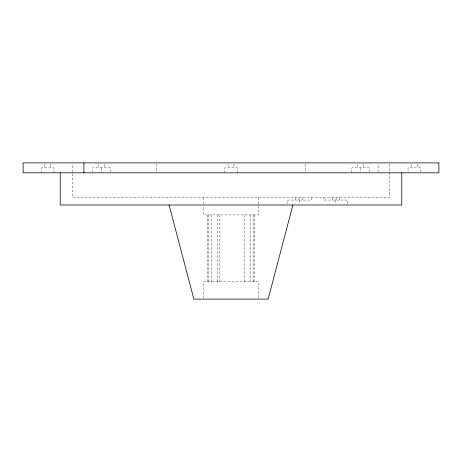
<?xml version="1.0" encoding="UTF-8"?>
<svg xmlns="http://www.w3.org/2000/svg" width="462" height="462" viewBox="0 0 462 462"><rect width="100%" height="100%" fill="white"/><g stroke="black" fill="none" stroke-linecap="round" stroke-linejoin="round"><path stroke-width="0.35" stroke-dasharray="2.31 1.73" d="M378.083 172.101L378.095 164.316M420.432 172.101L420.432 167.856L408.05 167.856L408.05 172.101M417.209 164.316L417.209 167.856M411.267 164.316L411.267 167.856M389.402 164.316L389.402 197.569L72.598 197.569L72.598 164.316M369.323 172.101L369.323 167.856L351.813 167.856L351.813 172.811M363.542 164.316L363.542 167.856M360.568 167.856L360.568 172.811M357.6 164.316L357.6 167.856M347.441 203.586L347.441 200.046L323.804 200.046L323.804 197.569M339.778 197.569L339.778 200.046M336.059 197.569L336.059 200.046M335.187 200.046L335.187 203.586M332.345 197.569L332.345 200.046M311.197 197.569L311.197 200.046L287.56 200.046L287.56 203.586M305.284 164.316L305.284 172.101M302.656 197.569L302.656 200.046M299.815 200.046L299.815 203.586M298.943 197.569L298.943 200.046M295.23 197.569L295.23 200.046M258.483 197.569L258.483 205.197M258.483 205.89L258.483 214.905L203.517 214.905L203.517 205.89M258.483 297.707L258.483 281.762L203.517 281.762L203.517 297.707M254.805 214.905L254.805 281.762M253.286 214.905L253.286 281.762M250.3 214.905L250.3 281.762M244.745 214.905L244.745 281.762M237.191 172.811L237.191 167.856L224.809 167.856L224.809 172.811M233.974 164.316L233.974 167.856M228.026 164.316L228.026 167.856M219.854 214.905L219.854 281.762M217.256 214.905L217.256 281.762M211.7 214.905L211.7 281.762M208.714 214.905L208.714 281.762M207.195 214.905L207.195 281.762M203.517 197.569L203.517 205.197M156.716 164.316L156.716 172.101M110.187 172.101L110.187 167.856L92.677 167.856L92.677 172.101M104.4 164.316L104.4 167.856M101.432 167.856L101.432 172.811M98.458 164.316L98.458 167.856M53.95 172.811L53.95 167.856L41.568 167.856L41.568 172.811M50.733 164.316L50.733 167.856M44.791 164.316L44.791 167.856"/><path stroke-width="0.69" d="M292.908 205.001L268.145 299.099L193.855 299.099L169.092 205.001M401.778 172.811L401.778 205.001L60.222 205.001L60.222 172.811M83.905 162.901L83.905 172.811M438.9 162.901L23.1 162.901L23.1 172.811L438.9 172.811L438.9 162.901"/></g></svg>
